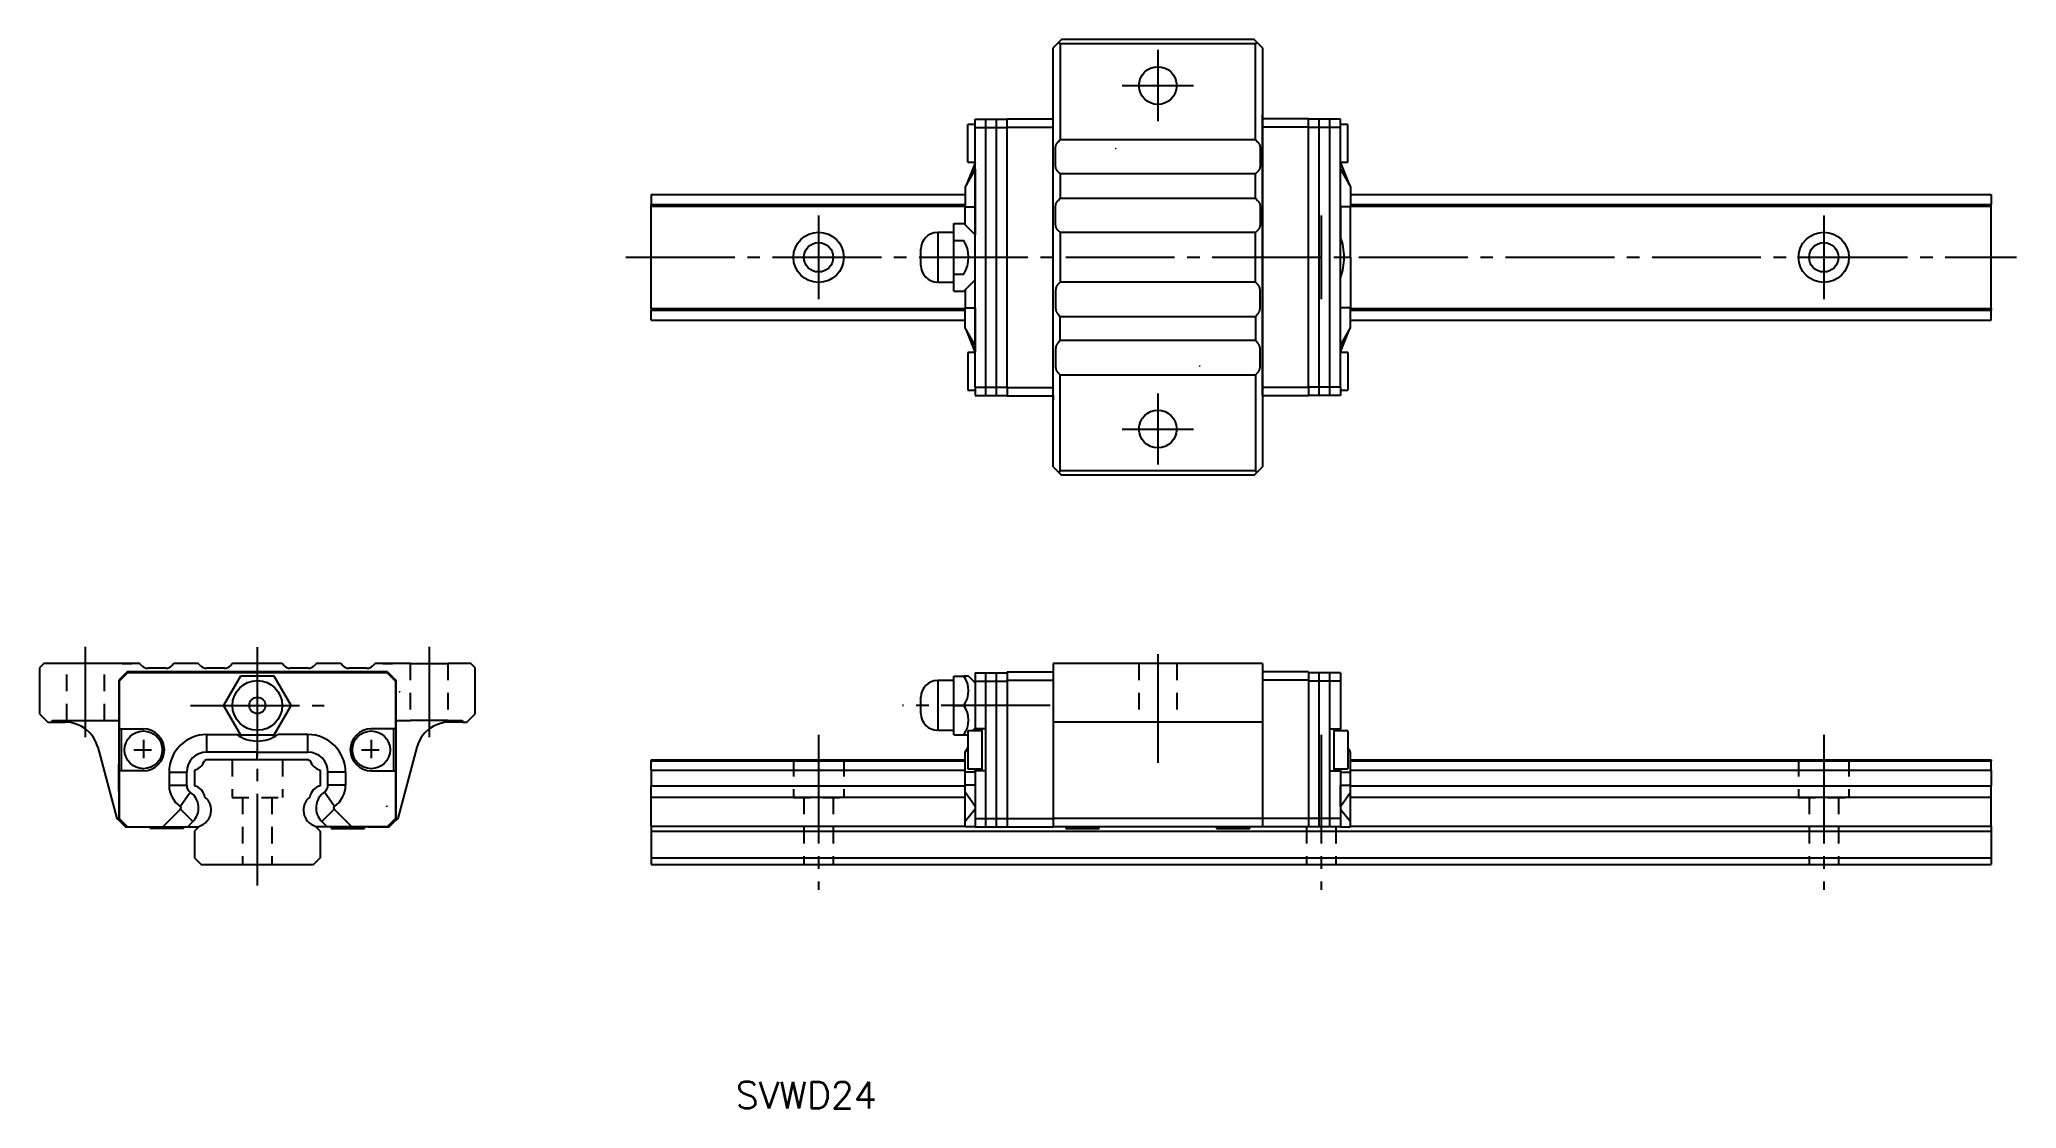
# Model space of a CAD drawing. Extents: x 11 to 247, y 422 to 550.
import ezdxf

# ---------------------------------------------------------------- set-up
doc = ezdxf.new("R2010")
doc.units = 0
doc.linetypes.add('CENTER', pattern=[17.5, 13, -1.5, 1.5, -1.5])
doc.linetypes.add('DASHED', pattern=[3.5, 2, -1.5])
doc.layers.get('0').update_dxf_attribs({"linetype": 'CONTINUOUS'})
doc.layers.add('CENTER', color=1, linetype='CENTER')
doc.styles.get("Standard").update_dxf_attribs({"font": 'txt.shx', "bigfont": '@extfont2.shx'})

msp = doc.modelspace()

# ---------------------------------------------------------------- linework, layer by layer
at = {"color": 7, "linetype": 'CONTINUOUS'}
for p, q in [((132.65, 550.11), (132.33, 549.78)), ((155.65, 550.11), (132.65, 550.11)), ((155.98, 549.78), (155.65, 550.11)), ((132.33, 549.78), (131.65, 549.11)), ((131.65, 499.11), (131.65, 549.11)), ((132.33, 549.78), (132.5, 549.61)), ((155.8, 549.61), (132.5, 549.61)), ((132.5, 549.61), (132.5, 538.16)), ((155.8, 549.61), (155.98, 549.78)), ((155.8, 538.16), (155.8, 549.61)), ((156.65, 549.11), (155.98, 549.78)), ((156.65, 549.11), (156.65, 499.11)), ((122.35, 539.61), (122.35, 540.61)), ((122.35, 540.61), (126.15, 540.61)), ((123.63, 507.61), (123.63, 540.61)), ((124.89, 507.61), (124.89, 540.61)), ((126.15, 540.66), (131.65, 540.66)), ((126.15, 539.66), (126.15, 540.66)), ((131.65, 540.61), (131.65, 541.11)), ((131.65, 531.91), (131.65, 540.71)), ((131.65, 507.61), (131.65, 540.61)), ((156.65, 540.61), (156.65, 541.11)), ((156.65, 540.71), (156.65, 531.91)), ((162.15, 540.66), (156.65, 540.66)), ((156.65, 507.61), (156.65, 540.61)), ((162.15, 539.66), (162.15, 540.66)), ((165.95, 540.61), (162.15, 540.61)), ((163.41, 507.61), (163.41, 540.61)), ((164.67, 507.61), (164.67, 540.61)), ((165.95, 539.61), (165.95, 540.61)), ((122.35, 539.96), (121.45, 539.96)), ((121.45, 535.46), (121.45, 539.96)), ((122.35, 508.61), (122.35, 539.61)), ((122.35, 539.61), (126.15, 539.61)), ((126.15, 539.66), (131.65, 539.66)), ((126.15, 534.76), (126.15, 539.66)), ((132.24, 537.9), (132.5, 538.16)), ((132.5, 538.16), (155.8, 538.16)), ((155.8, 538.16), (156.06, 537.9)), ((162.15, 539.66), (156.65, 539.66)), ((162.15, 508.56), (162.15, 539.66)), ((165.95, 539.61), (162.15, 539.61)), ((166.85, 539.96), (165.95, 539.96)), ((165.95, 508.61), (165.95, 539.61)), ((166.85, 535.46), (166.85, 539.96)), ((131.95, 537.24), (131.96, 537.29)), ((131.95, 537.19), (131.95, 537.24)), ((131.95, 535.02), (131.95, 537.19)), ((131.96, 537.34), (131.97, 537.39)), ((131.96, 537.29), (131.96, 537.34)), ((131.97, 537.39), (131.98, 537.44)), ((131.98, 537.44), (131.99, 537.48)), ((131.99, 537.48), (132.01, 537.53)), ((132.01, 537.53), (132.03, 537.58)), ((132.03, 537.58), (132.05, 537.62)), ((132.05, 537.62), (132.07, 537.67)), ((132.07, 537.67), (132.09, 537.71)), ((132.09, 537.71), (132.12, 537.75)), ((132.12, 537.75), (132.15, 537.79)), ((132.15, 537.79), (132.18, 537.83)), ((132.18, 537.83), (132.21, 537.87)), ((132.21, 537.87), (132.24, 537.9)), ((156.06, 537.9), (156.09, 537.87)), ((156.09, 537.87), (156.12, 537.83)), ((156.12, 537.83), (156.15, 537.79)), ((156.15, 537.79), (156.18, 537.75)), ((156.18, 537.75), (156.21, 537.71)), ((156.21, 537.71), (156.23, 537.67)), ((156.23, 537.67), (156.26, 537.62)), ((156.26, 537.62), (156.28, 537.58)), ((156.28, 537.58), (156.29, 537.53)), ((156.29, 537.53), (156.31, 537.48)), ((156.31, 537.48), (156.32, 537.44)), ((156.32, 537.44), (156.33, 537.39)), ((156.33, 537.39), (156.34, 537.34)), ((156.34, 537.34), (156.35, 537.29)), ((156.35, 537.29), (156.35, 537.24)), ((156.35, 537.24), (156.35, 537.19)), ((156.35, 537.19), (156.35, 535.02)), ((122.35, 534.64), (121.15, 532.54)), ((122.35, 534.64), (121.15, 532.54)), ((122.35, 535.39), (121.31, 532.82)), ((122.35, 535.39), (121.31, 532.82)), ((121.45, 535.46), (122.35, 535.46)), ((122.35, 535.39), (122.35, 535.39)), ((122.35, 534.64), (122.35, 535.39)), ((122.35, 534.64), (122.35, 535.39)), ((122.35, 535.39), (122.35, 535.39)), ((122.35, 534.64), (122.35, 534.64)), ((122.35, 534.64), (122.35, 534.64)), ((126.15, 533.58), (126.15, 534.76)), ((126.15, 533.58), (126.15, 534.76)), ((126.15, 508.56), (126.15, 533.58)), ((131.95, 534.97), (131.95, 535.02)), ((131.96, 534.93), (131.95, 534.97)), ((131.96, 534.88), (131.96, 534.93)), ((131.97, 534.83), (131.96, 534.88)), ((131.98, 534.78), (131.97, 534.83)), ((131.99, 534.73), (131.98, 534.78)), ((132.01, 534.69), (131.99, 534.73)), ((132.03, 534.64), (132.01, 534.69)), ((132.05, 534.6), (132.03, 534.64)), ((132.07, 534.55), (132.05, 534.6)), ((132.09, 534.51), (132.07, 534.55)), ((132.12, 534.47), (132.09, 534.51)), ((132.15, 534.43), (132.12, 534.47)), ((132.18, 534.39), (132.15, 534.43)), ((132.21, 534.35), (132.18, 534.39)), ((132.24, 534.32), (132.21, 534.35)), ((132.5, 534.06), (132.24, 534.32)), ((132.5, 534.06), (132.5, 531.16)), ((155.8, 534.06), (132.5, 534.06)), ((156.06, 534.32), (155.8, 534.06)), ((155.8, 531.16), (155.8, 534.06)), ((156.09, 534.35), (156.06, 534.32)), ((156.12, 534.39), (156.09, 534.35)), ((156.15, 534.43), (156.12, 534.39)), ((156.18, 534.47), (156.15, 534.43)), ((156.21, 534.51), (156.18, 534.47)), ((156.23, 534.55), (156.21, 534.51)), ((156.26, 534.6), (156.23, 534.55)), ((156.28, 534.64), (156.26, 534.6)), ((156.29, 534.69), (156.28, 534.64)), ((156.31, 534.73), (156.29, 534.69)), ((156.32, 534.78), (156.31, 534.73)), ((156.33, 534.83), (156.32, 534.78)), ((156.34, 534.88), (156.33, 534.83)), ((156.35, 534.93), (156.34, 534.88)), ((156.35, 535.02), (156.35, 534.97)), ((156.35, 534.97), (156.35, 534.93)), ((165.95, 535.46), (166.85, 535.46)), ((165.95, 535.39), (166.99, 532.82)), ((165.95, 534.64), (165.95, 535.39)), ((165.95, 535.39), (165.95, 535.39)), ((165.95, 534.64), (167.15, 532.54)), ((165.95, 534.64), (165.95, 534.64)), ((83.65, 531.61), (121.15, 531.61)), ((83.65, 531.61), (83.65, 530.43)), ((121.15, 532.54), (121.15, 530.14)), ((121.15, 532.54), (121.15, 530.14)), ((131.65, 516.31), (131.65, 531.91)), ((132.24, 530.9), (132.5, 531.16)), ((132.5, 531.16), (155.8, 531.16)), ((155.8, 531.16), (156.06, 530.9)), ((156.65, 531.91), (156.65, 507.51)), ((167.15, 532.54), (167.15, 530.14)), ((167.15, 531.61), (243.65, 531.61)), ((243.65, 531.61), (243.65, 530.43)), ((83.65, 530.43), (121.15, 530.43)), ((83.65, 530.21), (83.65, 530.43)), ((83.65, 530.21), (121.15, 530.21)), ((83.65, 518.01), (83.65, 530.21)), ((121.15, 528.01), (121.15, 530.14)), ((121.15, 530.14), (122.35, 530.14)), ((121.15, 528.01), (121.15, 530.14)), ((121.15, 530.14), (122.35, 530.14)), ((122.35, 530.14), (122.35, 530.14)), ((122.35, 530.14), (122.35, 530.14)), ((122.35, 530.14), (122.35, 527.6)), ((122.35, 530.14), (122.35, 527.6)), ((131.95, 530.24), (131.96, 530.29)), ((131.95, 530.19), (131.95, 530.24)), ((131.95, 528.02), (131.95, 530.19)), ((131.96, 530.34), (131.97, 530.39)), ((131.96, 530.29), (131.96, 530.34)), ((131.97, 530.39), (131.98, 530.44)), ((131.98, 530.44), (131.99, 530.48)), ((131.99, 530.48), (132.01, 530.53)), ((132.01, 530.53), (132.03, 530.58)), ((132.03, 530.58), (132.05, 530.62)), ((132.05, 530.62), (132.07, 530.67)), ((132.07, 530.67), (132.09, 530.71)), ((132.09, 530.71), (132.12, 530.75)), ((132.12, 530.75), (132.15, 530.79)), ((132.15, 530.79), (132.18, 530.83)), ((132.18, 530.83), (132.21, 530.87)), ((132.21, 530.87), (132.24, 530.9)), ((156.06, 530.9), (156.09, 530.87)), ((156.09, 530.87), (156.12, 530.83)), ((156.12, 530.83), (156.15, 530.79)), ((156.15, 530.79), (156.18, 530.75)), ((156.18, 530.75), (156.21, 530.71)), ((156.21, 530.71), (156.23, 530.67)), ((156.23, 530.67), (156.26, 530.62)), ((156.26, 530.62), (156.28, 530.58)), ((156.28, 530.58), (156.29, 530.53)), ((156.29, 530.53), (156.31, 530.48)), ((156.31, 530.48), (156.32, 530.44)), ((156.32, 530.44), (156.33, 530.39)), ((156.33, 530.39), (156.34, 530.34)), ((156.34, 530.34), (156.35, 530.29)), ((156.35, 530.29), (156.35, 530.24)), ((156.35, 530.24), (156.35, 530.19)), ((156.35, 530.19), (156.35, 528.02)), ((167.15, 530.14), (165.95, 530.14)), ((165.95, 530.14), (165.95, 530.14)), ((165.95, 530.14), (165.95, 527.6)), ((167.15, 530.43), (243.65, 530.43)), ((167.15, 530.21), (243.65, 530.21)), ((167.15, 524.11), (167.15, 530.14)), ((243.65, 530.21), (243.65, 530.43)), ((243.65, 518.01), (243.65, 530.21)), ((117.87, 527.08), (117.87, 521.14)), ((119.8, 527.08), (117.87, 527.08)), ((119.8, 528.15), (121.01, 528.15)), ((119.8, 526.13), (119.8, 528.15)), ((122.35, 526.81), (121.01, 528.15)), ((122.35, 527.6), (122.35, 526.81)), ((122.35, 527.6), (122.35, 526.81)), ((131.95, 527.97), (131.95, 528.02)), ((131.96, 527.93), (131.95, 527.97)), ((131.96, 527.88), (131.96, 527.93)), ((131.97, 527.83), (131.96, 527.88)), ((131.98, 527.78), (131.97, 527.83)), ((131.99, 527.73), (131.98, 527.78)), ((132.01, 527.69), (131.99, 527.73)), ((132.03, 527.64), (132.01, 527.69)), ((132.05, 527.6), (132.03, 527.64)), ((132.07, 527.55), (132.05, 527.6)), ((132.09, 527.51), (132.07, 527.55)), ((132.12, 527.47), (132.09, 527.51)), ((132.15, 527.43), (132.12, 527.47)), ((132.18, 527.39), (132.15, 527.43)), ((132.21, 527.35), (132.18, 527.39)), ((132.24, 527.32), (132.21, 527.35)), ((132.5, 527.06), (132.24, 527.32)), ((155.8, 527.06), (132.5, 527.06)), ((132.5, 527.06), (132.5, 521.16)), ((156.06, 527.32), (155.8, 527.06)), ((155.8, 521.16), (155.8, 527.06)), ((156.09, 527.35), (156.06, 527.32)), ((156.12, 527.39), (156.09, 527.35)), ((156.15, 527.43), (156.12, 527.39)), ((156.18, 527.47), (156.15, 527.43)), ((156.21, 527.51), (156.18, 527.47)), ((156.23, 527.55), (156.21, 527.51)), ((156.26, 527.6), (156.23, 527.55)), ((156.28, 527.64), (156.26, 527.6)), ((156.29, 527.69), (156.28, 527.64)), ((156.31, 527.73), (156.29, 527.69)), ((156.32, 527.78), (156.31, 527.73)), ((156.33, 527.83), (156.32, 527.78)), ((156.34, 527.88), (156.33, 527.83)), ((156.35, 527.93), (156.34, 527.88)), ((156.35, 528.02), (156.35, 527.97)), ((156.35, 527.97), (156.35, 527.93)), ((165.95, 527.6), (165.95, 526.56)), ((165.95, 526.56), (165.95, 526.56)), ((115.87, 523.14), (115.87, 525.08)), ((119.8, 522.09), (119.8, 526.13)), ((119.8, 526.13), (121.01, 526.13)), ((132.5, 526.15), (132.5, 522.07)), ((155.8, 522.07), (155.8, 526.15)), ((166.4, 524.11), (167.15, 524.11)), ((167.15, 524.11), (167.15, 518.08)), ((119.8, 520.07), (119.8, 522.09)), ((119.8, 522.09), (121.01, 522.09)), ((165.95, 521.65), (165.95, 521.65)), ((165.95, 520.61), (165.95, 521.65)), ((117.87, 521.14), (119.8, 521.14)), ((119.8, 520.07), (121.01, 520.07)), ((121.01, 520.07), (122.35, 521.41)), ((121.15, 520.21), (121.15, 518.08)), ((122.35, 520.61), (122.35, 521.41)), ((122.35, 518.08), (122.35, 520.61)), ((131.96, 520.29), (131.95, 520.24)), ((131.95, 520.24), (131.95, 520.19)), ((131.95, 520.19), (131.95, 518.02)), ((131.97, 520.39), (131.96, 520.34)), ((131.96, 520.34), (131.96, 520.29)), ((131.98, 520.44), (131.97, 520.39)), ((131.99, 520.48), (131.98, 520.44)), ((132.01, 520.53), (131.99, 520.48)), ((132.03, 520.58), (132.01, 520.53)), ((132.05, 520.62), (132.03, 520.58)), ((132.07, 520.67), (132.05, 520.62)), ((132.09, 520.71), (132.07, 520.67)), ((132.12, 520.75), (132.09, 520.71)), ((132.15, 520.79), (132.12, 520.75)), ((132.18, 520.83), (132.15, 520.79)), ((132.21, 520.87), (132.18, 520.83)), ((132.24, 520.9), (132.21, 520.87)), ((132.5, 521.16), (132.24, 520.9)), ((155.8, 521.16), (132.5, 521.16)), ((156.06, 520.9), (155.8, 521.16)), ((156.09, 520.87), (156.06, 520.9)), ((156.12, 520.83), (156.09, 520.87)), ((156.15, 520.79), (156.12, 520.83)), ((156.18, 520.75), (156.15, 520.79)), ((156.21, 520.71), (156.18, 520.75)), ((156.23, 520.67), (156.21, 520.71)), ((156.26, 520.62), (156.23, 520.67)), ((156.28, 520.58), (156.26, 520.62)), ((156.29, 520.53), (156.28, 520.58)), ((156.31, 520.48), (156.29, 520.53)), ((156.32, 520.44), (156.31, 520.48)), ((156.33, 520.39), (156.32, 520.44)), ((156.34, 520.34), (156.33, 520.39)), ((156.35, 520.29), (156.34, 520.34)), ((156.35, 520.24), (156.35, 520.29)), ((156.35, 520.19), (156.35, 520.24)), ((156.35, 518.02), (156.35, 520.19)), ((165.95, 518.08), (165.95, 520.61)), ((83.65, 518.01), (121.15, 518.01)), ((83.65, 518.01), (83.65, 517.78)), ((83.65, 517.78), (121.15, 517.78)), ((83.65, 516.61), (83.65, 517.78)), ((121.15, 518.08), (122.35, 518.08)), ((121.15, 515.68), (121.15, 518.08)), ((122.35, 518.08), (122.35, 518.08)), ((131.95, 518.02), (131.95, 517.97)), ((131.95, 517.97), (131.96, 517.93)), ((131.96, 517.93), (131.96, 517.88)), ((131.96, 517.88), (131.97, 517.83)), ((131.97, 517.83), (131.98, 517.78)), ((131.98, 517.78), (131.99, 517.73)), ((131.99, 517.73), (132.01, 517.69)), ((132.01, 517.69), (132.03, 517.64)), ((132.03, 517.64), (132.05, 517.6)), ((132.05, 517.6), (132.07, 517.55)), ((132.07, 517.55), (132.09, 517.51)), ((132.09, 517.51), (132.12, 517.47)), ((132.12, 517.47), (132.15, 517.43)), ((132.15, 517.43), (132.18, 517.39)), ((132.18, 517.39), (132.21, 517.35)), ((132.21, 517.35), (132.24, 517.32)), ((132.24, 517.32), (132.5, 517.06)), ((132.5, 514.16), (132.5, 517.06)), ((132.5, 517.06), (155.8, 517.06)), ((155.8, 517.06), (156.06, 517.32)), ((155.8, 517.06), (155.8, 514.16)), ((156.06, 517.32), (156.09, 517.35)), ((156.09, 517.35), (156.12, 517.39)), ((156.12, 517.39), (156.15, 517.43)), ((156.15, 517.43), (156.18, 517.47)), ((156.18, 517.47), (156.21, 517.51)), ((156.21, 517.51), (156.23, 517.55)), ((156.23, 517.55), (156.26, 517.6)), ((156.26, 517.6), (156.28, 517.64)), ((156.28, 517.64), (156.29, 517.69)), ((156.29, 517.69), (156.31, 517.73)), ((156.31, 517.73), (156.32, 517.78)), ((156.32, 517.78), (156.33, 517.83)), ((156.33, 517.83), (156.34, 517.88)), ((156.34, 517.88), (156.35, 517.93)), ((156.35, 517.97), (156.35, 518.02)), ((156.35, 517.93), (156.35, 517.97)), ((167.15, 518.08), (165.95, 518.08)), ((165.95, 518.08), (165.95, 518.08)), ((167.15, 515.68), (167.15, 518.08)), ((167.15, 518.01), (243.65, 518.01)), ((167.15, 517.78), (243.65, 517.78)), ((243.65, 518.01), (243.65, 517.78)), ((243.65, 516.61), (243.65, 517.78)), ((83.65, 516.61), (121.15, 516.61)), ((122.35, 513.58), (121.15, 515.68)), ((122.35, 512.82), (121.31, 515.4)), ((131.65, 507.51), (131.65, 516.31)), ((165.95, 513.58), (167.15, 515.68)), ((165.95, 512.82), (166.99, 515.4)), ((167.15, 516.61), (243.65, 516.61)), ((121.45, 512.76), (121.45, 508.26)), ((122.35, 512.76), (121.45, 512.76)), ((122.35, 513.58), (122.35, 512.82)), ((122.35, 513.58), (122.35, 513.58)), ((122.35, 512.82), (122.35, 512.82)), ((131.96, 513.29), (131.95, 513.24)), ((131.95, 513.24), (131.95, 513.19)), ((131.95, 513.19), (131.95, 511.02)), ((131.97, 513.39), (131.96, 513.34)), ((131.96, 513.34), (131.96, 513.29)), ((131.98, 513.44), (131.97, 513.39)), ((131.99, 513.48), (131.98, 513.44)), ((132.01, 513.53), (131.99, 513.48)), ((132.03, 513.58), (132.01, 513.53)), ((132.05, 513.62), (132.03, 513.58)), ((132.07, 513.67), (132.05, 513.62)), ((132.09, 513.71), (132.07, 513.67)), ((132.12, 513.75), (132.09, 513.71)), ((132.15, 513.79), (132.12, 513.75)), ((132.18, 513.83), (132.15, 513.79)), ((132.21, 513.87), (132.18, 513.83)), ((132.24, 513.9), (132.21, 513.87)), ((132.5, 514.16), (132.24, 513.9)), ((155.8, 514.16), (132.5, 514.16)), ((156.06, 513.9), (155.8, 514.16)), ((156.09, 513.87), (156.06, 513.9)), ((156.12, 513.83), (156.09, 513.87)), ((156.15, 513.79), (156.12, 513.83)), ((156.18, 513.75), (156.15, 513.79)), ((156.21, 513.71), (156.18, 513.75)), ((156.23, 513.67), (156.21, 513.71)), ((156.26, 513.62), (156.23, 513.67)), ((156.28, 513.58), (156.26, 513.62)), ((156.29, 513.53), (156.28, 513.58)), ((156.31, 513.48), (156.29, 513.53)), ((156.32, 513.44), (156.31, 513.48)), ((156.33, 513.39), (156.32, 513.44)), ((156.34, 513.34), (156.33, 513.39)), ((156.35, 513.29), (156.34, 513.34)), ((156.35, 513.24), (156.35, 513.29)), ((156.35, 513.19), (156.35, 513.24)), ((156.35, 511.02), (156.35, 513.19)), ((165.95, 513.58), (165.95, 512.82)), ((165.95, 513.58), (165.95, 513.58)), ((165.95, 512.82), (165.95, 512.82)), ((166.85, 512.76), (165.95, 512.76)), ((166.85, 512.76), (166.85, 508.26)), ((131.95, 511.02), (131.95, 510.97)), ((131.95, 510.97), (131.96, 510.93)), ((131.96, 510.93), (131.96, 510.88)), ((131.96, 510.88), (131.97, 510.83)), ((131.97, 510.83), (131.98, 510.78)), ((131.98, 510.78), (131.99, 510.73)), ((131.99, 510.73), (132.01, 510.69)), ((132.01, 510.69), (132.03, 510.64)), ((132.03, 510.64), (132.05, 510.6)), ((132.05, 510.6), (132.07, 510.55)), ((132.07, 510.55), (132.09, 510.51)), ((132.09, 510.51), (132.12, 510.47)), ((132.12, 510.47), (132.15, 510.43)), ((132.15, 510.43), (132.18, 510.39)), ((132.18, 510.39), (132.21, 510.35)), ((132.21, 510.35), (132.24, 510.32)), ((132.24, 510.32), (132.5, 510.06)), ((132.5, 510.06), (155.8, 510.06)), ((132.5, 498.61), (132.5, 510.06)), ((155.8, 510.06), (156.06, 510.32)), ((155.8, 510.06), (155.8, 498.61)), ((156.06, 510.32), (156.09, 510.35)), ((156.09, 510.35), (156.12, 510.39)), ((156.12, 510.39), (156.15, 510.43)), ((156.15, 510.43), (156.18, 510.47)), ((156.18, 510.47), (156.21, 510.51)), ((156.21, 510.51), (156.23, 510.55)), ((156.23, 510.55), (156.26, 510.6)), ((156.26, 510.6), (156.28, 510.64)), ((156.28, 510.64), (156.29, 510.69)), ((156.29, 510.69), (156.31, 510.73)), ((156.31, 510.73), (156.32, 510.78)), ((156.32, 510.78), (156.33, 510.83)), ((156.33, 510.83), (156.34, 510.88)), ((156.34, 510.88), (156.35, 510.93)), ((156.35, 510.97), (156.35, 511.02)), ((156.35, 510.93), (156.35, 510.97)), ((121.45, 508.26), (122.35, 508.26)), ((122.35, 508.61), (122.35, 507.61)), ((122.35, 508.61), (126.15, 508.61)), ((122.35, 507.61), (126.15, 507.61)), ((126.15, 508.56), (131.65, 508.56)), ((126.15, 508.56), (126.15, 507.56)), ((126.15, 507.56), (131.65, 507.56)), ((131.65, 507.61), (131.65, 507.11)), ((162.15, 508.56), (156.65, 508.56)), ((156.65, 507.61), (156.65, 507.11)), ((162.15, 507.56), (156.65, 507.56)), ((165.95, 508.61), (162.15, 508.61)), ((162.15, 508.56), (162.15, 507.56)), ((165.95, 507.61), (162.15, 507.61)), ((165.95, 508.61), (165.95, 507.61)), ((165.95, 508.26), (166.85, 508.26)), ((131.65, 499.11), (132.33, 498.43)), ((132.33, 498.43), (132.5, 498.61)), ((132.33, 498.43), (132.65, 498.11)), ((155.8, 498.61), (132.5, 498.61)), ((155.65, 498.11), (132.65, 498.11)), ((155.65, 498.11), (155.98, 498.43)), ((155.8, 498.61), (155.98, 498.43)), ((155.98, 498.43), (156.65, 499.11)), ((11.15, 475.61), (10.65, 475.11)), ((11.15, 475.61), (10.65, 475.11)), ((10.65, 475.11), (10.65, 469.61)), ((13.9, 475.61), (11.15, 475.61)), ((13.9, 475.61), (11.15, 475.61)), ((18.4, 475.61), (13.9, 475.61)), ((18.4, 475.61), (13.9, 475.61)), ((22.6, 475.61), (18.4, 475.61)), ((21.1, 474.61), (20.1, 473.61)), ((21.15, 474.51), (20.15, 473.51)), ((20.5, 475.61), (21.65, 475.61)), ((20.5, 475.61), (21.65, 475.61)), ((26, 474.61), (21.1, 474.61)), ((52.15, 474.51), (21.15, 474.51)), ((22.86, 475.35), (22.6, 475.61)), ((25.74, 475.06), (23.57, 475.06)), ((26, 474.61), (25.94, 474.51)), ((27.18, 474.61), (26, 474.61)), ((27.18, 474.61), (26, 474.61)), ((26.7, 475.61), (26.44, 475.35)), ((29.6, 475.61), (26.7, 475.61)), ((27.12, 474.51), (27.18, 474.61)), ((52.2, 474.61), (27.18, 474.61)), ((29.86, 475.35), (29.6, 475.61)), ((32.74, 475.06), (30.57, 475.06)), ((33.7, 475.61), (33.44, 475.35)), ((39.6, 475.61), (33.7, 475.61)), ((38.69, 475.61), (34.61, 475.61)), ((39.86, 475.35), (39.6, 475.61)), ((42.74, 475.06), (40.57, 475.06)), ((43.7, 475.61), (43.44, 475.35)), ((46.6, 475.61), (43.7, 475.61)), ((46.86, 475.35), (46.6, 475.61)), ((49.74, 475.06), (47.57, 475.06)), ((50.7, 475.61), (50.44, 475.35)), ((54.9, 475.61), (50.7, 475.61)), ((51.65, 475.61), (52.8, 475.61)), ((51.65, 475.61), (52.8, 475.61)), ((52.15, 474.51), (53.15, 473.51)), ((52.2, 474.61), (53.2, 473.61)), ((54.9, 475.61), (59.4, 475.61)), ((54.9, 475.61), (59.4, 475.61)), ((62.15, 475.61), (59.4, 475.61)), ((62.15, 475.61), (59.4, 475.61)), ((62.65, 475.11), (62.15, 475.61)), ((62.65, 475.11), (62.15, 475.61)), ((62.65, 469.61), (62.65, 475.11)), ((122.35, 474.51), (126.15, 474.51)), ((122.35, 474.51), (122.35, 473.51)), ((123.63, 456.11), (123.63, 474.51)), ((124.89, 456.11), (124.89, 474.51)), ((126.15, 474.61), (131.65, 474.61)), ((126.15, 474.61), (126.15, 473.61)), ((156.65, 475.61), (131.65, 475.61)), ((131.65, 475.61), (131.65, 475.11)), ((131.65, 475.11), (131.65, 468.61)), ((156.65, 475.61), (156.65, 475.11)), ((156.65, 475.11), (156.65, 468.61)), ((162.15, 474.61), (156.65, 474.61)), ((162.15, 474.61), (162.15, 473.61)), ((165.95, 474.51), (162.15, 474.51)), ((163.41, 456.11), (163.41, 474.51)), ((164.67, 456.11), (164.67, 474.51)), ((165.95, 474.51), (165.95, 473.51)), ((20.1, 473.61), (20.1, 463.56)), ((20.15, 473.51), (20.15, 467.81)), ((34.63, 474.11), (32.61, 470.61)), ((38.67, 474.11), (34.63, 474.11)), ((40.69, 470.61), (38.67, 474.11)), ((53.15, 473.51), (53.15, 467.81)), ((53.2, 473.61), (53.2, 457.11)), ((119.8, 473.58), (117.87, 473.58)), ((117.87, 473.58), (117.87, 470.61)), ((119.8, 474.11), (121.01, 474.11)), ((119.8, 470.61), (119.8, 474.11)), ((121.55, 474.11), (121.01, 474.11)), ((122.35, 473.31), (121.55, 474.11)), ((122.35, 473.51), (122.35, 467.81)), ((122.35, 473.51), (126.15, 473.51)), ((126.15, 473.61), (131.65, 473.61)), ((126.15, 473.61), (126.15, 457.11)), ((162.15, 473.61), (156.65, 473.61)), ((162.15, 473.61), (162.15, 457.11)), ((165.95, 473.51), (162.15, 473.51)), ((165.95, 473.51), (165.95, 467.81)), ((32.61, 470.61), (34.63, 467.11)), ((38.67, 467.11), (40.69, 470.61)), ((115.87, 470.61), (115.87, 471.58)), ((115.87, 469.64), (115.87, 470.61)), ((117.87, 470.61), (117.87, 467.64)), ((119.8, 470.61), (121.01, 470.61)), ((119.8, 467.11), (119.8, 470.61)), ((10.65, 469.61), (11.65, 468.61)), ((11.65, 468.61), (12.15, 468.61)), ((12.15, 468.61), (12.15, 468.81)), ((12.15, 468.81), (13.9, 468.81)), ((12.15, 468.61), (13.73, 468.61)), ((13.9, 468.81), (18.4, 468.81)), ((18.4, 468.81), (20.15, 468.81)), ((20.15, 467.81), (23.05, 467.81)), ((20.4, 467.81), (20.4, 462.81)), ((53.15, 467.81), (50.25, 467.81)), ((52.9, 467.81), (52.9, 462.81)), ((53.15, 468.81), (54.9, 468.81)), ((59.4, 468.81), (54.9, 468.81)), ((59.4, 468.81), (61.15, 468.81)), ((61.15, 468.61), (59.57, 468.61)), ((61.15, 468.81), (61.15, 468.61)), ((61.15, 468.61), (61.65, 468.61)), ((61.65, 468.61), (62.65, 469.61)), ((117.87, 467.64), (119.8, 467.64)), ((121.45, 467.56), (121.45, 463.06)), ((123.15, 467.56), (121.45, 467.56)), ((122, 467.56), (122.35, 467.91)), ((122.35, 467.56), (122.35, 467.81)), ((123.63, 467.81), (122.35, 467.81)), ((123.15, 467.81), (123.15, 462.81)), ((131.65, 468.61), (131.65, 457.11)), ((156.65, 468.61), (131.65, 468.61)), ((156.65, 468.61), (156.65, 457.11)), ((164.67, 467.81), (165.95, 467.81)), ((165.15, 467.81), (165.15, 462.81)), ((166.85, 467.56), (165.15, 467.56)), ((165.95, 467.56), (165.95, 467.81)), ((166.85, 467.56), (166.85, 463.06)), ((17.6, 465.64), (19.88, 457.13)), ((21.9, 465.31), (24, 465.31)), ((23.05, 466.51), (23.05, 464.31)), ((30.62, 467.14), (34.2, 467.14)), ((30.62, 467.14), (34.2, 467.14)), ((30.62, 465.04), (30.62, 467.14)), ((30.62, 465.04), (30.62, 467.14)), ((36.65, 465.04), (30.62, 465.04)), ((36.65, 465.04), (30.62, 465.04)), ((34.2, 467.14), (34.61, 467.14)), ((34.63, 467.11), (38.67, 467.11)), ((36.65, 467.11), (36.65, 466.36)), ((36.65, 466.36), (36.65, 465.04)), ((36.65, 466.36), (36.65, 466.36)), ((36.65, 466.36), (36.65, 465.04)), ((36.65, 465.04), (42.68, 465.04)), ((36.65, 464.11), (36.65, 465.04)), ((42.68, 467.14), (39.11, 467.14)), ((42.68, 465.04), (42.68, 467.14)), ((49.1, 465.31), (51.2, 465.31)), ((50.25, 466.51), (50.25, 464.31)), ((55.71, 465.64), (53.43, 457.13)), ((55.71, 465.64), (53.43, 457.13)), ((119.8, 467.11), (121.01, 467.11)), ((121.01, 467.11), (121.45, 467.11)), ((121.15, 465.04), (121.45, 465.56)), ((121.15, 462.64), (121.15, 465.04)), ((167.15, 465.04), (166.85, 465.56)), ((167.15, 462.64), (167.15, 465.04)), ((20.1, 460.36), (20.1, 463.56)), ((20.1, 463.56), (20.1, 460.36)), ((20.15, 462.81), (20.15, 457.11)), ((23.05, 462.81), (20.15, 462.81)), ((26.12, 462.64), (28.22, 462.64)), ((26.12, 462.64), (28.22, 462.64)), ((26.12, 462.64), (26.12, 461.08)), ((26.12, 462.64), (26.12, 461.08)), ((28.22, 461.08), (28.22, 462.64)), ((28.22, 461.08), (28.22, 462.64)), ((29.15, 462.89), (29.15, 461.02)), ((30.55, 464.11), (30.33, 463.98)), ((42.75, 464.11), (30.55, 464.11)), ((42.75, 464.11), (42.98, 463.98)), ((44.15, 462.89), (44.15, 461.02)), ((47.18, 462.64), (45.08, 462.64)), ((45.08, 461.08), (45.08, 462.64)), ((47.18, 462.64), (47.18, 461.08)), ((50.25, 462.81), (53.15, 462.81)), ((53.15, 462.81), (53.15, 457.11)), ((83.65, 464.11), (121.15, 464.11)), ((83.65, 464.11), (83.65, 463.98)), ((83.65, 463.98), (121.15, 463.98)), ((83.65, 462.89), (83.65, 463.98)), ((83.65, 462.89), (121.15, 462.89)), ((83.65, 462.89), (83.65, 461.02)), ((121.15, 461.08), (121.15, 462.64)), ((122.35, 462.64), (121.15, 462.64)), ((121.45, 463.06), (123.15, 463.06)), ((122.35, 463.06), (122.35, 462.85)), ((122.35, 462.81), (122.35, 463.06)), ((122.35, 462.85), (122.35, 462.64)), ((122.35, 462.81), (122.35, 457.11)), ((123.63, 462.81), (122.35, 462.81)), ((122.35, 462.64), (122.35, 461.08)), ((122.35, 462.64), (122.35, 462.64)), ((164.67, 462.81), (165.95, 462.81)), ((165.15, 463.06), (166.85, 463.06)), ((165.95, 463.06), (165.95, 462.85)), ((165.95, 462.81), (165.95, 463.06)), ((165.95, 462.85), (165.95, 462.64)), ((165.95, 462.81), (165.95, 457.11)), ((165.95, 462.64), (167.15, 462.64)), ((165.95, 462.64), (165.95, 461.08)), ((165.95, 462.64), (165.95, 462.64)), ((167.15, 464.11), (243.65, 464.11)), ((167.15, 463.98), (243.65, 463.98)), ((167.15, 462.89), (243.65, 462.89)), ((167.15, 461.08), (167.15, 462.64)), ((243.65, 464.11), (243.65, 463.98)), ((243.65, 462.89), (243.65, 463.98)), ((243.65, 462.89), (243.65, 461.02)), ((20.15, 460.36), (20.1, 460.36)), ((20.1, 460.36), (20.1, 457.11)), ((26.12, 461.08), (28.22, 461.08)), ((26.12, 461.08), (28.22, 461.08)), ((27.45, 458.53), (28.65, 460.26)), ((27.45, 458.53), (28.65, 460.26)), ((45.85, 458.53), (44.65, 460.26)), ((47.18, 461.08), (45.08, 461.08)), ((83.65, 461.02), (121.15, 461.02)), ((83.65, 459.67), (83.65, 461.02)), ((122.35, 461.08), (121.15, 461.08)), ((121.15, 460.26), (121.15, 461.08)), ((121.15, 456.74), (121.15, 460.26)), ((122.35, 458.53), (121.15, 460.26)), ((122.35, 461.08), (122.35, 461.08)), ((165.95, 461.08), (165.95, 461.08)), ((165.95, 461.08), (167.15, 461.08)), ((165.95, 458.53), (167.15, 460.26)), ((167.15, 460.26), (167.15, 461.08)), ((167.15, 461.02), (243.65, 461.02)), ((167.15, 456.74), (167.15, 460.26)), ((243.65, 459.67), (243.65, 461.02)), ((27.48, 458.22), (25.37, 456.11)), ((27.48, 458.22), (25.37, 456.11)), ((27.48, 458.22), (28.97, 456.74)), ((27.48, 458.22), (28.97, 456.74)), ((45.82, 458.22), (44.34, 456.74)), ((45.82, 458.22), (47.94, 456.11)), ((52.1, 458.61), (52.09, 458.45)), ((83.65, 459.67), (121.15, 459.67)), ((83.65, 456.2), (83.65, 459.67)), ((122.35, 458.22), (121.15, 456.74)), ((122.35, 458.53), (122.35, 458.53)), ((122.35, 458.22), (122.35, 458.22)), ((122.35, 458.22), (122.35, 456.11)), ((165.95, 458.53), (165.95, 458.53)), ((165.95, 458.22), (165.95, 458.22)), ((165.95, 458.22), (167.15, 456.74)), ((165.95, 458.22), (165.95, 456.11)), ((167.15, 459.67), (243.65, 459.67)), ((243.65, 456.2), (243.65, 459.67)), ((19.88, 457.13), (20.15, 456.86)), ((19.9, 457.11), (20.9, 456.11)), ((20.1, 457.11), (21.1, 456.11)), ((20.15, 457.11), (21.15, 456.11)), ((20.15, 456.86), (20.9, 456.11)), ((20.9, 456.11), (21.1, 456.11)), ((21.1, 456.11), (21.15, 456.11)), ((21.15, 456.11), (25.37, 456.11)), ((23.85, 456.11), (23.85, 455.91)), ((27.85, 455.91), (23.85, 455.91)), ((25.37, 456.11), (28.34, 456.11)), ((25.37, 456.11), (28.34, 456.11)), ((27.85, 455.91), (27.85, 456.11)), ((28.34, 456.11), (28.97, 456.74)), ((28.34, 456.11), (28.97, 456.74)), ((28.34, 456.11), (29.65, 456.11)), ((28.34, 456.11), (29.65, 456.11)), ((29.74, 456.2), (29.15, 455.61)), ((29.15, 455.61), (29.15, 452.41)), ((43.56, 456.2), (44.15, 455.61)), ((44.97, 456.11), (43.65, 456.11)), ((44.15, 455.61), (44.15, 452.41)), ((44.97, 456.11), (44.34, 456.74)), ((47.94, 456.11), (44.97, 456.11)), ((45.45, 456.11), (45.45, 455.91)), ((45.45, 455.91), (49.45, 455.91)), ((52.15, 456.11), (47.94, 456.11)), ((49.45, 455.91), (49.45, 456.11)), ((49.85, 456.11), (52.4, 456.11)), ((53.15, 457.11), (52.15, 456.11)), ((52.2, 456.11), (52.15, 456.11)), ((53.2, 457.11), (52.2, 456.11)), ((52.4, 456.11), (52.2, 456.11)), ((53.4, 457.11), (52.4, 456.11)), ((52.4, 456.11), (53.15, 456.86)), ((52.4, 456.11), (53.15, 456.86)), ((53.43, 457.13), (53.15, 456.86)), ((83.65, 456.2), (121.15, 456.2)), ((83.65, 456.2), (83.65, 455.61)), ((83.65, 455.61), (243.65, 455.61)), ((83.65, 455.61), (83.65, 452.41)), ((121.15, 456.11), (121.15, 456.74)), ((122.35, 456.11), (121.15, 456.11)), ((122.35, 457.11), (126.15, 457.11)), ((122.35, 457.11), (122.35, 456.11)), ((122.35, 456.11), (122.35, 456.11)), ((122.35, 456.11), (126.15, 456.11)), ((126.15, 457.11), (131.65, 457.11)), ((126.15, 457.11), (126.15, 456.11)), ((126.15, 456.11), (131.65, 456.11)), ((156.65, 457.11), (131.65, 457.11)), ((131.65, 457.11), (131.65, 456.11)), ((156.65, 456.11), (131.65, 456.11)), ((133.15, 456.11), (133.15, 455.91)), ((133.15, 455.91), (137.15, 455.91)), ((137.15, 455.91), (137.15, 456.11)), ((151.15, 456.11), (151.15, 455.91)), ((151.15, 455.91), (155.15, 455.91)), ((155.15, 455.91), (155.15, 456.11)), ((162.15, 457.11), (156.65, 457.11)), ((156.65, 457.11), (156.65, 456.11)), ((162.15, 456.11), (156.65, 456.11)), ((165.95, 457.11), (162.15, 457.11)), ((162.15, 457.11), (162.15, 456.11)), ((165.95, 456.11), (162.15, 456.11)), ((165.95, 457.11), (165.95, 456.11)), ((165.95, 456.11), (165.95, 456.11)), ((165.95, 456.11), (167.15, 456.11)), ((167.15, 456.11), (167.15, 456.74)), ((167.15, 456.2), (243.65, 456.2)), ((243.65, 456.2), (243.65, 455.61)), ((243.65, 455.61), (243.65, 452.41)), ((29.15, 452.41), (29.95, 451.61)), ((29.95, 451.61), (43.35, 451.61)), ((44.15, 452.41), (43.35, 451.61)), ((83.65, 452.41), (243.65, 452.41)), ((83.65, 452.41), (83.65, 451.61)), ((83.65, 451.61), (243.65, 451.61)), ((243.65, 452.41), (243.65, 451.61))]:
    msp.add_line(p, q, dxfattribs=at)
at = {"color": 3, "linetype": 'DASHED'}
for p, q in [((13.9, 468.81), (13.9, 475.61)), ((18.4, 468.81), (18.4, 475.61)), ((54.9, 475.61), (54.9, 468.81)), ((59.4, 475.61), (59.4, 468.81)), ((141.9, 475.61), (141.9, 468.61)), ((146.4, 475.61), (146.4, 468.61)), ((33.65, 464.11), (33.65, 459.61)), ((39.65, 464.11), (39.65, 459.61)), ((100.65, 464.11), (100.65, 459.61)), ((106.65, 464.11), (106.65, 459.61)), ((220.65, 464.11), (220.65, 459.61)), ((226.65, 464.11), (226.65, 459.61)), ((33.65, 459.61), (39.65, 459.61)), ((34.9, 459.61), (34.9, 451.61)), ((38.4, 459.61), (38.4, 451.61)), ((100.65, 459.61), (106.65, 459.61)), ((101.9, 459.61), (101.9, 451.61)), ((105.4, 459.61), (105.4, 451.61)), ((220.65, 459.61), (226.65, 459.61)), ((221.9, 459.61), (221.9, 451.61)), ((225.4, 459.61), (225.4, 451.61)), ((161.9, 456.11), (161.9, 451.61)), ((165.4, 456.11), (165.4, 451.61))]:
    msp.add_line(p, q, dxfattribs=at)
at = {"color": 7, "linetype": 'CONTINUOUS'}
for centre, radius in [((144.15, 544.61), 2.25), ((139.15, 537.11), 0.00017), ((103.65, 524.11), 3), ((223.65, 524.11), 3), ((103.65, 524.11), 1.75), ((223.65, 524.11), 1.75), ((149.15, 511.11), 0.00017), ((144.15, 503.61), 2.25), ((36.65, 470.61), 2.97), ((36.65, 470.61), 0.97), ((23.05, 465.31), 2.25), ((50.25, 465.31), 2.25)]:
    msp.add_circle(centre, radius, dxfattribs=at)
for centre, radius, start, end in [((272.6, 532.39), 150.27, 179.1421, 180.8579), ((272.6, 532.39), 150.27, 179.1421, 180.8579), ((15.7, 532.39), 150.27, 359.1421, 0.8579), ((117.87, 525.08), 2, 90, 180), ((159.76, 524.17), 6.63, 359.4557, 21.129), ((117.51, 524.11), 4.04, 330.0046, 29.9954), ((159.76, 524.05), 6.63, 338.871, 0.5443), ((117.87, 523.14), 2, 180, 270), ((272.6, 515.83), 150.27, 179.1421, 180.8579), ((15.7, 515.83), 150.27, 359.1421, 0.8579), ((23.57, 476.06), 1, 225, 270), ((25.74, 476.06), 1, 270, 315), ((30.57, 476.06), 1, 225, 270), ((32.74, 476.06), 1, 270, 315), ((40.57, 476.06), 1, 225, 270), ((42.74, 476.06), 1, 270, 315), ((47.57, 476.06), 1, 225, 270), ((49.74, 476.06), 1, 270, 315), ((53.15, 472.88), 0.8, 307.9799, 308.6822), ((62.15, 473.38), 0.8, 307.9799, 308.6822), ((117.87, 471.58), 2, 90, 180), ((118.45, 472.36), 3.1, 325.6466, 34.3534), ((62.15, 471.33), 0.8, 51.3178, 52.0201), ((118.45, 468.86), 3.1, 325.6466, 34.3534), ((13.73, 464.61), 4, 15.0008, 89.9992), ((23.05, 465.31), 2.5, 270, 90), ((50.25, 465.31), 2.5, 90, 270), ((59.57, 464.61), 4, 90.0008, 164.9992), ((117.87, 469.64), 2, 180, 270), ((30.62, 462.64), 4.5, 90.0008, 179.9992), ((30.62, 462.64), 4.5, 90.0008, 179.9992), ((30.62, 462.64), 2.4, 90, 180), ((30.62, 462.64), 2.4, 90, 180), ((36.65, 470.61), 4.25, 234.733, 270), ((36.65, 470.61), 4.25, 270, 305.267), ((42.68, 462.64), 4.5, 0.0008, 89.9992), ((42.68, 462.64), 2.4, 0, 90), ((28.72, 464.54), 1.7, 284.651, 340.7738), ((44.58, 464.54), 1.7, 199.2262, 255.349), ((29.22, 461.08), 3.1, 180.0008, 235.256), ((29.22, 461.08), 3.1, 180.0008, 235.256), ((29.22, 461.08), 1, 180, 235.2568), ((29.22, 461.08), 1, 180, 235.2568), ((27.34, 458.37), 2.3, 315, 55.2568), ((27.34, 458.37), 2.3, 315, 55.2568), ((28.72, 459.38), 1.7, 9.988, 75.349), ((44.58, 459.38), 1.7, 104.651, 170.012), ((45.96, 458.37), 2.3, 124.7432, 225), ((44.08, 461.08), 1, 304.7432, 0), ((44.08, 461.08), 3.1, 304.744, 359.9992), ((259.39, 459.8), 137.04, 179.4675, 180.5325), ((28.91, 459.8), 137.04, 359.4675, 0.5325), ((27.34, 458.37), 0.2, 314.9999, 55.2571), ((29.15, 458.11), 2, 287.1144, 51.5284), ((44.15, 458.11), 2, 128.4716, 252.8856), ((45.96, 458.37), 0.2, 124.7429, 225.0001)]:
    msp.add_arc(centre, radius, start, end, dxfattribs=at)
at = {"layer": 'CENTER', "color": 1, "linetype": 'CENTER'}
for p, q in [((144.15, 548.86), (144.15, 540.36)), ((139.9, 544.61), (148.4, 544.61)), ((103.65, 529.11), (103.65, 519.11)), ((163.65, 529.11), (163.65, 519.11)), ((223.65, 529.11), (223.65, 519.11)), ((80.65, 524.11), (246.65, 524.11)), ((144.15, 507.86), (144.15, 499.36)), ((139.9, 503.61), (148.4, 503.61)), ((16.15, 466.81), (16.15, 477.61)), ((36.65, 477.55), (36.65, 449.12)), ((57.15, 477.61), (57.15, 466.81)), ((144.15, 476.74), (144.15, 462.74)), ((28.68, 470.61), (44.62, 470.61)), ((131.3, 470.61), (113.68, 470.61)), ((103.65, 467.11), (103.65, 448.61)), ((163.65, 467.11), (163.65, 448.61)), ((223.65, 467.11), (223.65, 448.61))]:
    msp.add_line(p, q, dxfattribs=at)

# ---------------------------------------------------------------- texts
at = {"color": 7, "linetype": 'CONTINUOUS'}
msp.add_text('SVWD24', height=3.2, dxfattribs=at).set_placement((93.74, 422.49))

doc.saveas('drawing.dxf')
